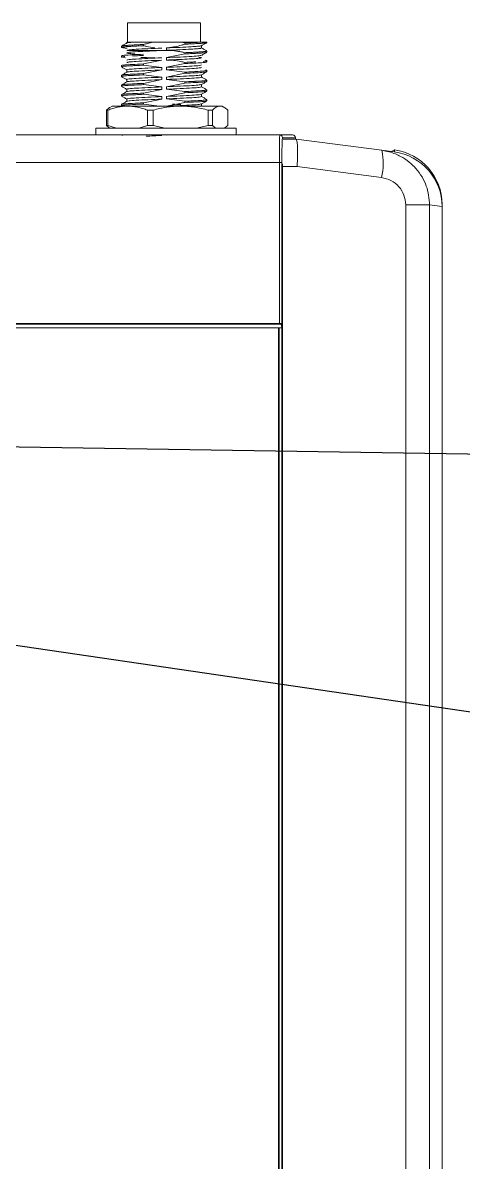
# Model space of a CAD drawing. Header units: millimetres. Extents: x 15 to 836, y 5 to 589.
# Drawn here: x 443.4 to 475.4, y 342.9 to 425.6 of the extents above; entities that cross this region are included whole.
import ezdxf

# ---------------------------------------------------------------- set-up
doc = ezdxf.new("R2010")
doc.units = ezdxf.units.MM
doc.dimstyles.new('SLDDIMSTYLE0', dxfattribs={"dimtxt": 0.18, "dimasz": 3.556, "dimexe": 0, "dimexo": 0.0625, "dimgap": 0, "dimtad": 0, "dimtih": 1, "dimtoh": 1, "dimdec": 0, "dimrnd": 1e-09, "dimzin": 0, "dimdsep": 46, "dimtxsty": 'Standard', "dimsah": 1, "dimcen": 0.09, "dimadec": 0, "dimazin": 0, "dimtfac": 3.556, "dimtdec": 0, "dimtofl": 0, "dimtmove": 0, "dimatfit": 3, "dimfxl": 1, "dimfrac": 2, "dimtolj": 1, "dimtzin": 0, "dimarcsym": 0})

msp = doc.modelspace()

# ---------------------------------------------------------------- linework, layer by layer
at = {"color": 7, "linetype": 'Continuous', "lineweight": 15}
for p, q in [((451.062, 425.625), (451.062, 424.225)), ((453.711, 425.625), (451.062, 425.625)), ((456.362, 425.625), (453.711, 425.625)), ((456.362, 424.225), (456.362, 425.625)), ((450.612, 423.926), (450.612, 423.838)), ((450.618, 423.926), (450.613, 423.93)), ((450.993, 424.225), (450.993, 424.151)), ((452.211, 423.958), (452.211, 424.046)), ((454.917, 424.225), (452.895, 424.225)), ((453.879, 423.8), (453.879, 423.624)), ((454.917, 424.225), (455.211, 424.159)), ((455.211, 424.159), (455.211, 424.071)), ((456.43, 423.794), (456.43, 423.966)), ((456.463, 424.225), (456.812, 424.225)), ((456.809, 424.191), (456.81, 424.187)), ((456.812, 424.191), (456.812, 424.225)), ((450.612, 423.221), (450.612, 423.132)), ((450.714, 423.102), (450.916, 423.085)), ((451.01, 423.441), (451.068, 423.457)), ((451.512, 423.509), (451.512, 423.508)), ((454.129, 423.61), (453.544, 423.611)), ((455.211, 423.365), (453.879, 423.095)), ((453.879, 423.095), (453.879, 422.918)), ((455.211, 423.454), (455.211, 423.365)), ((456.428, 423.092), (456.217, 423.132)), ((456.423, 423.08), (456.324, 423.065)), ((456.81, 423.577), (456.8, 423.582)), ((456.812, 423.485), (456.812, 423.573)), ((450.612, 422.515), (450.612, 422.427)), ((450.993, 422.206), (450.993, 422.034)), ((450.995, 422.908), (451.024, 422.902)), ((450.995, 422.732), (451.089, 422.714)), ((452.211, 422.635), (453.544, 422.905)), ((452.211, 422.547), (452.211, 422.635)), ((453.544, 422.376), (452.211, 422.547)), ((452.211, 421.929), (453.544, 422.2)), ((453.544, 422.2), (453.544, 422.376)), ((455.211, 422.66), (453.879, 422.389)), ((453.879, 422.389), (453.879, 422.213)), ((453.879, 422.213), (455.211, 422.042)), ((455.211, 422.748), (455.211, 422.66)), ((456.812, 422.78), (456.812, 422.868)), ((456.812, 422.074), (456.812, 422.162)), ((450.612, 421.81), (450.612, 421.721)), ((450.993, 421.501), (450.993, 421.329)), ((452.211, 421.841), (452.211, 421.929)), ((453.544, 421.671), (452.211, 421.841)), ((452.211, 421.224), (453.544, 421.494)), ((453.544, 421.494), (453.544, 421.671)), ((455.211, 421.954), (453.879, 421.684)), ((453.879, 421.684), (453.879, 421.507)), ((453.879, 421.507), (455.211, 421.337)), ((455.211, 422.042), (455.211, 421.954)), ((455.211, 421.337), (455.211, 421.249)), ((456.43, 421.677), (456.43, 421.849)), ((456.812, 421.368), (456.812, 421.457)), ((450.612, 421.104), (450.612, 421.016)), ((450.993, 420.795), (450.993, 420.623)), ((452.211, 421.135), (452.211, 421.224)), ((453.544, 420.965), (452.211, 421.135)), ((452.211, 420.518), (453.544, 420.789)), ((452.211, 420.43), (452.211, 420.518)), ((453.544, 420.789), (453.544, 420.965)), ((455.211, 421.249), (453.879, 420.978)), ((453.879, 420.978), (453.879, 420.802)), ((453.879, 420.802), (455.211, 420.631)), ((455.211, 420.543), (453.879, 420.272)), ((455.211, 420.631), (455.211, 420.543)), ((456.43, 420.972), (456.43, 421.144)), ((456.812, 420.663), (456.812, 420.751)), ((450.612, 420.398), (450.612, 420.31)), ((450.612, 419.693), (450.612, 419.605)), ((450.993, 420.09), (450.993, 419.918)), ((453.544, 420.26), (452.211, 420.43)), ((452.211, 419.813), (453.544, 420.083)), ((452.211, 419.724), (452.211, 419.813)), ((453.379, 419.575), (452.211, 419.724)), ((453.544, 420.083), (453.544, 420.26)), ((453.879, 420.272), (453.879, 420.096)), ((453.879, 420.096), (455.211, 419.926)), ((455.211, 419.838), (453.879, 419.567)), ((455.211, 419.926), (455.211, 419.838)), ((456.43, 420.266), (456.43, 420.438)), ((456.43, 419.56), (456.43, 419.733)), ((456.812, 419.957), (456.812, 420.046)), ((449.521, 419.275), (449.627, 419.275)), ((449.521, 419.275), (449.521, 418.175)), ((449.627, 418.175), (449.627, 419.275)), ((449.93, 419.575), (449.774, 419.482)), ((449.93, 419.575), (451.065, 419.575)), ((450.618, 419.597), (450.625, 419.593)), ((451.065, 419.575), (454.915, 419.575)), ((452.917, 419.275), (452.504, 419.275)), ((452.504, 419.275), (452.504, 418.175)), ((452.917, 418.175), (452.917, 419.275)), ((454.915, 419.575), (457.78, 419.575)), ((456.913, 419.275), (456.913, 418.175)), ((456.913, 419.275), (457.221, 419.275)), ((457.221, 418.175), (457.221, 419.275)), ((457.78, 419.575), (457.93, 419.575)), ((458.086, 419.482), (457.93, 419.575)), ((458.34, 419.275), (458.34, 418.175)), ((449.627, 418.175), (449.521, 418.175)), ((452.917, 418.175), (452.504, 418.175)), ((457.221, 418.175), (456.913, 418.175)), ((448.758, 417.975), (448.758, 417.475)), ((448.758, 417.975), (458.958, 417.975)), ((453.879, 417.45), (454.456, 417.475)), ((458.958, 417.475), (458.958, 417.975)), ((462.114, 417.475), (463.048, 417.475)), ((462.314, 417.275), (463.248, 417.275)), ((462.363, 417.18), (463.297, 417.18)), ((463.248, 417.275), (463.248, 417.18)), ((469.52, 416.36), (463.298, 417.18)), ((470.432, 416.24), (469.52, 416.36)), ((470.415, 416.368), (470.208, 416.27)), ((470.454, 416.386), (470.454, 416.237)), ((401.737, 415.475), (462.086, 415.475)), ((462.086, 403.775), (462.086, 415.475)), ((462.086, 415.475), (462.266, 415.475)), ((462.266, 403.775), (462.266, 415.475)), ((462.311, 415.372), (462.311, 403.513)), ((462.312, 415.18), (462.312, 265.68)), ((462.312, 415.18), (463.375, 415.18)), ((469.509, 414.378), (463.375, 415.18)), ((471.267, 268.466), (471.267, 412.394)), ((471.267, 412.394), (473.003, 412.394)), ((473.003, 268.466), (473.003, 412.394)), ((473.003, 412.394), (473.912, 412.274)), ((473.912, 412.274), (473.912, 412.428)), ((473.912, 268.585), (473.912, 412.274)), ((462.179, 403.725), (401.644, 403.725)), ((401.737, 403.775), (462.086, 403.775)), ((460.911, 403.43), (460.912, 403.475)), ((462.012, 277.43), (462.012, 403.43)), ((462.086, 403.775), (462.266, 403.775)), ((462.179, 403.725), (462.179, 403.775)), ((462.266, 403.775), (462.269, 403.775)), ((462.269, 403.535), (462.269, 403.775)), ((462.303, 403.505), (462.311, 403.513)), ((462.303, 277.355), (462.303, 403.505))]:
    msp.add_line(p, q, dxfattribs=at)
at = {"color": 8, "linetype": 'Continuous', "lineweight": 15}
for p, q in [((462.07, 403.489), (462.07, 277.384)), ((462.27, 277.355), (462.27, 403.476))]:
    msp.add_line(p, q, dxfattribs=at)
at = {"color": 7, "linetype": 'Continuous', "lineweight": 15}
for centre, radius, start, end in [((462.114, 417.275), 0.2, 359.99105, 89.98813), ((463.048, 417.275), 0.2, 0, 90), ((465.484, 415.39), 4.151, 345.87985, 13.51908)]:
    msp.add_arc(centre, radius, start, end, dxfattribs=at)
for centre, major_axis, ratio, start_param, end_param in [((469.087, 411.7), (9.827, 5.891), 0.304707, 1.252866, 1.256809), ((469.906, 412.418), (-3.015, -2.644), 0.997579, 2.422846, 3.856397), ((469.91, 412.274), (3.967, -0.522), 0.999651, 0.130855, 1.570796)]:
    msp.add_ellipse(centre, major_axis=major_axis, ratio=ratio, start_param=start_param, end_param=end_param, dxfattribs=at)
for points, knots in [([(451.015, 423.781), (450.967, 423.784), (450.875, 423.79), (450.78, 423.799), (450.679, 423.812), (450.622, 423.825), (450.608, 423.838), (450.624, 423.852), (450.684, 423.865), (450.786, 423.877), (450.917, 423.89), (451.088, 423.901), (451.295, 423.913), (451.463, 423.922), (451.694, 423.934), (451.941, 423.946), (452.143, 423.955), (452.211, 423.958)], [0, 0, 0, 0, 0.057178, 0.11096, 0.165528, 0.27148, 0.325259, 0.379821, 0.485412, 0.539589, 0.594165, 0.700127, 0.753913, 0.808482, 0.855836, 0.951554, 1, 1, 1, 1]), ([(451.004, 424.157), (450.94, 424.12), (450.812, 424.046), (450.685, 423.972), (450.621, 423.935)], [0, 0, 0, 0, 0.499943, 1, 1, 1, 1]), ([(450.624, 423.935), (450.626, 423.937), (450.64, 423.945), (450.706, 423.956), (450.816, 423.969), (450.922, 423.978), (451.088, 423.989), (451.292, 424.001), (451.543, 424.015), (451.754, 424.025), (451.981, 424.036), (452.134, 424.043), (452.211, 424.046)], [0, 0, 0, 0, 0.039448, 0.207815, 0.294202, 0.381224, 0.465479, 0.635932, 0.722939, 0.82588, 0.912618, 1, 1, 1, 1]), ([(450.994, 424.225), (450.994, 424.225), (450.991, 424.225), (451.002, 424.225), (451.031, 424.225), (451.081, 424.225), (451.149, 424.225), (451.234, 424.225), (451.339, 424.225), (451.471, 424.225), (451.58, 424.225), (451.641, 424.225)], [0, 0, 0, 0, 0.009127, 0.127341, 0.248128, 0.369802, 0.487201, 0.605416, 0.726203, 0.847876, 1, 1, 1, 1]), ([(450.995, 423.614), (451.023, 423.629), (451.079, 423.659), (451.655, 423.698), (452.499, 423.744), (453.197, 423.773), (453.544, 423.787)], [0, 0, 0, 0, 0.25283, 0.496472, 0.750067, 1, 1, 1, 1]), ([(451.641, 424.225), (451.522, 424.217), (451.283, 424.201), (451.064, 424.179), (451.043, 424.163), (451.034, 424.157)], [0, 0, 0, 0, 0.358167, 0.721833, 1, 1, 1, 1]), ([(451.641, 424.225), (451.738, 424.225), (451.936, 424.225), (452.267, 424.225), (452.59, 424.225), (452.793, 424.225), (452.895, 424.225)], [0, 0, 0, 0, 0.289549, 0.587495, 0.7923, 1, 1, 1, 1]), ([(452.211, 424.046), (452.304, 424.074), (452.529, 424.143), (452.759, 424.194), (452.895, 424.225)], [0, 0, 0, 0, 0.409926, 1, 1, 1, 1]), ([(453.042, 423.812), (453.025, 423.813), (452.827, 423.834), (452.549, 423.878), (452.291, 423.939), (452.211, 423.958)], [0, 0, 0, 0, 0.0595585, 0.7077782, 1, 1, 1, 1]), ([(455.211, 424.071), (455.133, 424.047), (454.897, 423.975), (454.556, 423.894), (454.189, 423.829), (453.982, 423.81), (453.879, 423.8)], [0, 0, 0, 0, 0.180965, 0.543089, 0.77113, 1, 1, 1, 1]), ([(456.394, 423.962), (456.395, 423.958), (456.398, 423.942), (456.158, 423.916), (455.661, 423.883), (454.879, 423.841), (454.21, 423.814), (453.879, 423.8)], [0, 0, 0, 0, 0.0730115, 0.2791915, 0.4818421, 0.743112, 1, 1, 1, 1]), ([(456.399, 423.794), (456.403, 423.787), (456.413, 423.768), (456.161, 423.74), (455.66, 423.707), (454.879, 423.665), (454.21, 423.637), (453.879, 423.624)], [0, 0, 0, 0, 0.1179518, 0.3141361, 0.5069613, 0.7555658, 1, 1, 1, 1]), ([(454.917, 424.225), (455.069, 424.225), (455.379, 424.225), (455.796, 424.225), (456.173, 424.225), (456.365, 424.225), (456.463, 424.225)], [0, 0, 0, 0, 0.241947, 0.490907, 0.741561, 1, 1, 1, 1]), ([(456.463, 424.225), (456.376, 424.219), (456.201, 424.207), (455.877, 424.19), (455.544, 424.174), (455.323, 424.164), (455.211, 424.159)], [0, 0, 0, 0, 0.283317, 0.574849, 0.785768, 1, 1, 1, 1]), ([(456.803, 424.183), (456.8, 424.181), (456.787, 424.173), (456.726, 424.162), (456.623, 424.15), (456.524, 424.141), (456.404, 424.132), (456.264, 424.123), (456.1, 424.114), (455.912, 424.104), (455.699, 424.093), (455.466, 424.082), (455.297, 424.075), (455.211, 424.071)], [0, 0, 0, 0, 0.046217, 0.20719, 0.289219, 0.371942, 0.45524, 0.54035, 0.626086, 0.717524, 0.80974, 0.904438, 1, 1, 1, 1]), ([(456.422, 423.962), (456.486, 423.999), (456.614, 424.072), (456.741, 424.146), (456.805, 424.183)], [0, 0, 0, 0, 0.499935, 1, 1, 1, 1]), ([(456.802, 423.582), (456.739, 423.619), (456.614, 423.691), (456.49, 423.763), (456.43, 423.798)], [0, 0, 0, 0, 0.513698, 1, 1, 1, 1]), ([(452.211, 423.34), (451.925, 423.327), (451.364, 423.301), (450.931, 423.275), (450.704, 423.251), (450.607, 423.235), (450.624, 423.224), (450.629, 423.221)], [0, 0, 0, 0, 0.313595, 0.614668, 0.727767, 0.926324, 1, 1, 1, 1]), ([(450.861, 423.178), (450.744, 423.166), (450.6, 423.151), (450.624, 423.135), (450.629, 423.132)], [0, 0, 0, 0, 0.803286, 1, 1, 1, 1]), ([(450.993, 423.44), (451.028, 423.425), (451.082, 423.4), (451.454, 423.377), (451.593, 423.368)], [0, 0, 0, 0, 0.624705, 1, 1, 1, 1]), ([(453.544, 423.082), (453.197, 423.068), (452.499, 423.039), (451.656, 422.992), (451.092, 422.955), (451.036, 422.926), (451.009, 422.912)], [0, 0, 0, 0, 0.255339, 0.514419, 0.76333, 1, 1, 1, 1]), ([(451.814, 423.529), (452.042, 423.542), (452.404, 423.562), (452.946, 423.587), (453.245, 423.599), (453.395, 423.605), (453.47, 423.608), (453.507, 423.61), (453.525, 423.61), (453.534, 423.611), (453.54, 423.611), (453.541, 423.611), (453.543, 423.611), (453.543, 423.611), (453.543, 423.611), (453.542, 423.611), (453.541, 423.611), (453.536, 423.611), (453.514, 423.611), (453.429, 423.611), (453.081, 423.612), (452.56, 423.611), (451.951, 423.609), (451.45, 423.608), (451.062, 423.613), (451.034, 423.611), (451.021, 423.61)], [0, 0, 0, 0, 0.149633, 0.23748, 0.280693, 0.302031, 0.312624, 0.317899, 0.320532, 0.321846, 0.322504, 0.322832, 0.322996, 0.322999, 0.323006, 0.323037, 0.323161, 0.323662, 0.325669, 0.333728, 0.366286, 0.499661, 0.60108, 0.722288, 0.861792, 1, 1, 1, 1]), ([(452.389, 423.56), (452.184, 423.55), (451.687, 423.523), (451.154, 423.49), (451.076, 423.463), (451.041, 423.451)], [0, 0, 0, 0, 0.279103, 0.679229, 1, 1, 1, 1]), ([(452.211, 423.252), (452.013, 423.243), (451.755, 423.232), (451.506, 423.219), (451.431, 423.215), (451.404, 423.213)], [0, 0, 0, 0, 0.677471, 0.883263, 1, 1, 1, 1]), ([(452.009, 423.11), (452.147, 423.104), (452.448, 423.091), (452.833, 423.076), (453.069, 423.067), (453.112, 423.066)], [0, 0, 0, 0, 0.409159, 0.894286, 1, 1, 1, 1]), ([(453.879, 423.624), (454.073, 423.618), (454.363, 423.609), (454.729, 423.555), (454.98, 423.508), (455.134, 423.472), (455.211, 423.454)], [0, 0, 0, 0, 0.431061, 0.646292, 0.823018, 1, 1, 1, 1]), ([(453.879, 423.095), (454.226, 423.109), (454.924, 423.138), (455.763, 423.184), (456.299, 423.219), (456.354, 423.244), (456.377, 423.255)], [0, 0, 0, 0, 0.2702976, 0.5445542, 0.808048, 1, 1, 1, 1]), ([(455.019, 422.968), (454.836, 422.959), (454.474, 422.942), (454.075, 422.926), (453.879, 422.918)], [0, 0, 0, 0, 0.5067354, 1, 1, 1, 1]), ([(455.019, 422.968), (455.27, 422.981), (455.801, 423.01), (456.325, 423.045), (456.381, 423.073), (456.409, 423.087)], [0, 0, 0, 0, 0.3183382, 0.6735598, 1, 1, 1, 1]), ([(455.211, 423.454), (455.358, 423.46), (455.58, 423.47), (455.843, 423.483), (456.086, 423.496), (456.297, 423.508), (456.47, 423.519), (456.58, 423.528), (456.7, 423.541), (456.776, 423.554), (456.809, 423.566), (456.809, 423.571), (456.809, 423.573)], [0, 0, 0, 0, 0.156053, 0.236121, 0.316779, 0.472833, 0.552902, 0.633561, 0.711648, 0.86962, 0.950257, 1, 1, 1, 1]), ([(455.211, 423.365), (455.283, 423.369), (455.498, 423.378), (455.761, 423.391), (455.997, 423.403), (456.213, 423.415), (456.397, 423.426), (456.547, 423.437), (456.642, 423.446), (456.718, 423.456), (456.769, 423.466), (456.802, 423.473), (456.801, 423.476), (456.801, 423.476)], [0, 0, 0, 0, 0.08055, 0.243627, 0.326317, 0.406867, 0.569945, 0.652636, 0.73659, 0.821131, 0.906582, 0.993278, 1, 1, 1, 1]), ([(456.42, 423.255), (456.484, 423.292), (456.611, 423.366), (456.739, 423.439), (456.803, 423.476)], [0, 0, 0, 0, 0.499929, 1, 1, 1, 1]), ([(450.618, 422.419), (450.682, 422.382), (450.81, 422.308), (450.939, 422.234), (451.003, 422.197)], [0, 0, 0, 0, 0.500148, 1, 1, 1, 1]), ([(452.211, 422.635), (451.925, 422.622), (451.364, 422.596), (450.931, 422.569), (450.704, 422.546), (450.607, 422.529), (450.624, 422.518), (450.629, 422.515)], [0, 0, 0, 0, 0.313595, 0.614668, 0.727767, 0.926324, 1, 1, 1, 1]), ([(452.211, 422.547), (452.013, 422.538), (451.754, 422.526), (451.507, 422.513), (451.205, 422.498), (450.824, 422.474), (450.602, 422.446), (450.624, 422.43), (450.629, 422.427)], [0, 0, 0, 0, 0.213123, 0.2778623, 0.3145863, 0.6156578, 0.9263243, 1, 1, 1, 1]), ([(453.544, 422.376), (453.197, 422.362), (452.499, 422.333), (451.656, 422.287), (451.092, 422.249), (451.036, 422.22), (451.009, 422.206)], [0, 0, 0, 0, 0.255427, 0.514596, 0.763593, 1, 1, 1, 1]), ([(453.544, 422.905), (453.197, 422.891), (452.499, 422.863), (451.656, 422.816), (451.093, 422.778), (451.037, 422.75), (451.01, 422.736)], [0, 0, 0, 0, 0.255811, 0.515369, 0.76474, 1, 1, 1, 1]), ([(453.544, 422.2), (453.197, 422.186), (452.498, 422.157), (451.659, 422.11), (451.124, 422.076), (451.069, 422.05), (451.045, 422.039)], [0, 0, 0, 0, 0.270274, 0.544508, 0.807978, 1, 1, 1, 1]), ([(455.211, 422.748), (455.117, 422.77), (454.853, 422.832), (454.496, 422.886), (454.145, 422.915), (453.968, 422.917), (453.879, 422.918)], [0, 0, 0, 0, 0.215184, 0.605605, 0.802521, 1, 1, 1, 1]), ([(456.428, 422.563), (456.4, 422.548), (456.343, 422.517), (455.768, 422.479), (454.923, 422.432), (454.225, 422.403), (453.879, 422.389)], [0, 0, 0, 0, 0.25283, 0.496472, 0.750066, 1, 1, 1, 1]), ([(456.428, 422.387), (456.4, 422.371), (456.343, 422.341), (455.768, 422.302), (454.923, 422.256), (454.225, 422.227), (453.879, 422.213)], [0, 0, 0, 0, 0.25283, 0.496472, 0.750066, 1, 1, 1, 1]), ([(456.019, 422.787), (455.992, 422.785), (455.916, 422.781), (455.668, 422.768), (455.41, 422.757), (455.211, 422.748)], [0, 0, 0, 0, 0.116737, 0.322527, 1, 1, 1, 1]), ([(456.794, 422.78), (456.799, 422.776), (456.816, 422.765), (456.719, 422.749), (456.492, 422.725), (456.058, 422.699), (455.497, 422.673), (455.211, 422.66)], [0, 0, 0, 0, 0.073791, 0.272324, 0.385409, 0.686445, 1, 1, 1, 1]), ([(456.71, 422.192), (456.736, 422.188), (456.812, 422.175), (456.829, 422.149), (456.611, 422.115), (456.218, 422.092), (455.916, 422.076), (455.668, 422.063), (455.41, 422.051), (455.211, 422.042)], [0, 0, 0, 0, 0.087413, 0.254183, 0.504312, 0.746716, 0.776283, 0.828407, 1, 1, 1, 1]), ([(456.71, 422.898), (456.736, 422.893), (456.811, 422.88), (456.838, 422.854), (456.661, 422.833), (456.555, 422.821)], [0, 0, 0, 0, 0.173331, 0.50402, 1, 1, 1, 1]), ([(452.211, 421.929), (451.925, 421.916), (451.365, 421.89), (450.929, 421.864), (450.707, 421.84), (450.613, 421.827), (450.622, 421.818), (450.622, 421.817)], [0, 0, 0, 0, 0.334893, 0.656414, 0.777195, 0.989237, 1, 1, 1, 1]), ([(450.618, 421.713), (450.682, 421.676), (450.81, 421.602), (450.939, 421.528), (451.003, 421.491)], [0, 0, 0, 0, 0.500148, 1, 1, 1, 1]), ([(451.003, 422.04), (450.939, 422.003), (450.811, 421.929), (450.683, 421.854), (450.619, 421.817)], [0, 0, 0, 0, 0.499798, 1, 1, 1, 1]), ([(451.003, 421.334), (450.939, 421.297), (450.811, 421.223), (450.683, 421.149), (450.619, 421.112)], [0, 0, 0, 0, 0.499798, 1, 1, 1, 1]), ([(452.211, 421.841), (452.013, 421.832), (451.754, 421.821), (451.507, 421.808), (451.205, 421.792), (450.824, 421.769), (450.602, 421.74), (450.624, 421.724), (450.629, 421.721)], [0, 0, 0, 0, 0.213123, 0.277862, 0.314586, 0.615658, 0.926324, 1, 1, 1, 1]), ([(453.544, 421.671), (453.197, 421.657), (452.499, 421.628), (451.656, 421.581), (451.092, 421.544), (451.036, 421.515), (451.009, 421.501)], [0, 0, 0, 0, 0.255427, 0.514596, 0.763593, 1, 1, 1, 1]), ([(453.544, 421.494), (453.197, 421.48), (452.498, 421.451), (451.659, 421.405), (451.124, 421.37), (451.069, 421.345), (451.045, 421.334)], [0, 0, 0, 0, 0.270274, 0.544508, 0.807978, 1, 1, 1, 1]), ([(456.378, 421.844), (456.354, 421.833), (456.299, 421.808), (455.763, 421.773), (454.924, 421.727), (454.226, 421.698), (453.879, 421.684)], [0, 0, 0, 0, 0.192105, 0.455549, 0.729754, 1, 1, 1, 1]), ([(456.414, 421.677), (456.387, 421.663), (456.331, 421.634), (455.767, 421.597), (454.924, 421.55), (454.225, 421.521), (453.879, 421.507)], [0, 0, 0, 0, 0.236475, 0.48545, 0.744596, 1, 1, 1, 1]), ([(456.801, 422.066), (456.801, 422.066), (456.81, 422.057), (456.716, 422.044), (456.493, 422.02), (456.058, 421.993), (455.497, 421.967), (455.211, 421.954)], [0, 0, 0, 0, 0.010896, 0.22291, 0.343674, 0.665152, 1, 1, 1, 1]), ([(456.794, 421.457), (456.799, 421.454), (456.821, 421.438), (456.599, 421.409), (456.218, 421.386), (455.916, 421.37), (455.668, 421.357), (455.41, 421.346), (455.211, 421.337)], [0, 0, 0, 0, 0.0737909, 0.3844186, 0.6854531, 0.7221724, 0.7869031, 1, 1, 1, 1]), ([(456.801, 421.361), (456.801, 421.36), (456.81, 421.351), (456.716, 421.338), (456.493, 421.314), (456.058, 421.288), (455.497, 421.262), (455.211, 421.249)], [0, 0, 0, 0, 0.010896, 0.22291, 0.343674, 0.665152, 1, 1, 1, 1]), ([(456.42, 421.844), (456.484, 421.881), (456.612, 421.955), (456.74, 422.029), (456.804, 422.066)], [0, 0, 0, 0, 0.499798, 1, 1, 1, 1]), ([(456.42, 421.138), (456.484, 421.175), (456.612, 421.249), (456.74, 421.323), (456.804, 421.361)], [0, 0, 0, 0, 0.499798, 1, 1, 1, 1]), ([(456.805, 421.465), (456.741, 421.502), (456.613, 421.576), (456.485, 421.65), (456.421, 421.687)], [0, 0, 0, 0, 0.500151, 1, 1, 1, 1]), ([(452.211, 421.224), (451.925, 421.21), (451.365, 421.185), (450.929, 421.158), (450.707, 421.134), (450.613, 421.121), (450.622, 421.112), (450.622, 421.112)], [0, 0, 0, 0, 0.334893, 0.656414, 0.777195, 0.989237, 1, 1, 1, 1]), ([(452.211, 420.518), (451.925, 420.505), (451.365, 420.479), (450.929, 420.453), (450.707, 420.429), (450.613, 420.415), (450.622, 420.407), (450.622, 420.406)], [0, 0, 0, 0, 0.334893, 0.656414, 0.777195, 0.989237, 1, 1, 1, 1]), ([(450.618, 421.008), (450.682, 420.971), (450.81, 420.897), (450.939, 420.823), (451.003, 420.786)], [0, 0, 0, 0, 0.500148, 1, 1, 1, 1]), ([(451.003, 420.629), (450.939, 420.592), (450.811, 420.517), (450.683, 420.443), (450.619, 420.406)], [0, 0, 0, 0, 0.4997935, 1, 1, 1, 1]), ([(452.211, 421.135), (452.013, 421.127), (451.754, 421.115), (451.507, 421.102), (451.205, 421.086), (450.824, 421.063), (450.602, 421.035), (450.624, 421.019), (450.629, 421.016)], [0, 0, 0, 0, 0.213123, 0.277862, 0.314586, 0.615658, 0.926324, 1, 1, 1, 1]), ([(453.544, 420.965), (453.197, 420.951), (452.499, 420.922), (451.656, 420.876), (451.092, 420.838), (451.036, 420.809), (451.009, 420.795)], [0, 0, 0, 0, 0.255427, 0.514596, 0.763593, 1, 1, 1, 1]), ([(453.544, 420.789), (453.197, 420.775), (452.498, 420.746), (451.659, 420.699), (451.124, 420.665), (451.069, 420.639), (451.045, 420.628)], [0, 0, 0, 0, 0.270274, 0.544508, 0.807978, 1, 1, 1, 1]), ([(456.378, 421.138), (456.354, 421.128), (456.299, 421.102), (455.763, 421.068), (454.924, 421.021), (454.226, 420.992), (453.879, 420.978)], [0, 0, 0, 0, 0.192105, 0.455549, 0.729754, 1, 1, 1, 1]), ([(456.414, 420.972), (456.387, 420.958), (456.331, 420.929), (455.767, 420.891), (454.924, 420.845), (454.225, 420.816), (453.879, 420.802)], [0, 0, 0, 0, 0.236475, 0.48545, 0.744596, 1, 1, 1, 1]), ([(456.794, 420.751), (456.799, 420.748), (456.821, 420.732), (456.599, 420.704), (456.218, 420.68), (455.916, 420.665), (455.668, 420.652), (455.41, 420.64), (455.211, 420.631)], [0, 0, 0, 0, 0.0737909, 0.3844186, 0.6854531, 0.7221724, 0.7869031, 1, 1, 1, 1]), ([(456.801, 420.655), (456.801, 420.655), (456.81, 420.646), (456.716, 420.632), (456.493, 420.609), (456.058, 420.582), (455.497, 420.556), (455.211, 420.543)], [0, 0, 0, 0, 0.010896, 0.22291, 0.343674, 0.665152, 1, 1, 1, 1]), ([(456.42, 420.433), (456.484, 420.47), (456.612, 420.544), (456.74, 420.618), (456.804, 420.655)], [0, 0, 0, 0, 0.499798, 1, 1, 1, 1]), ([(456.805, 420.759), (456.741, 420.796), (456.613, 420.87), (456.485, 420.944), (456.421, 420.981)], [0, 0, 0, 0, 0.500151, 1, 1, 1, 1]), ([(452.211, 419.813), (451.925, 419.799), (451.365, 419.773), (450.929, 419.747), (450.707, 419.723), (450.613, 419.71), (450.622, 419.701), (450.622, 419.701)], [0, 0, 0, 0, 0.334893, 0.656414, 0.777195, 0.989237, 1, 1, 1, 1]), ([(450.618, 420.302), (450.682, 420.265), (450.81, 420.191), (450.939, 420.117), (451.003, 420.08)], [0, 0, 0, 0, 0.500148, 1, 1, 1, 1]), ([(451.003, 419.923), (450.939, 419.886), (450.811, 419.812), (450.683, 419.738), (450.619, 419.701)], [0, 0, 0, 0, 0.4997935, 1, 1, 1, 1]), ([(452.211, 420.43), (452.013, 420.421), (451.754, 420.409), (451.507, 420.397), (451.205, 420.381), (450.824, 420.357), (450.602, 420.329), (450.624, 420.313), (450.629, 420.31)], [0, 0, 0, 0, 0.213123, 0.277862, 0.314586, 0.615658, 0.926324, 1, 1, 1, 1]), ([(452.211, 419.724), (452.013, 419.715), (451.754, 419.704), (451.507, 419.691), (451.205, 419.675), (450.824, 419.652), (450.602, 419.624), (450.624, 419.608), (450.629, 419.605)], [0, 0, 0, 0, 0.213123, 0.277862, 0.314586, 0.615658, 0.926324, 1, 1, 1, 1]), ([(453.544, 420.26), (453.197, 420.245), (452.499, 420.217), (451.656, 420.17), (451.092, 420.133), (451.036, 420.104), (451.009, 420.09)], [0, 0, 0, 0, 0.255427, 0.514596, 0.763593, 1, 1, 1, 1]), ([(453.544, 420.083), (453.197, 420.069), (452.498, 420.04), (451.659, 419.994), (451.124, 419.959), (451.069, 419.934), (451.045, 419.923)], [0, 0, 0, 0, 0.270274, 0.544508, 0.807978, 1, 1, 1, 1]), ([(456.378, 420.433), (456.354, 420.422), (456.299, 420.397), (455.763, 420.362), (454.924, 420.315), (454.226, 420.287), (453.879, 420.272)], [0, 0, 0, 0, 0.192105, 0.455549, 0.729754, 1, 1, 1, 1]), ([(456.414, 420.266), (456.387, 420.252), (456.331, 420.223), (455.767, 420.186), (454.924, 420.139), (454.225, 420.11), (453.879, 420.096)], [0, 0, 0, 0, 0.236475, 0.48545, 0.744596, 1, 1, 1, 1]), ([(456.378, 419.727), (456.354, 419.717), (456.299, 419.691), (455.762, 419.657), (454.981, 419.613), (454.35, 419.587), (454.07, 419.575)], [0, 0, 0, 0, 0.202456, 0.480095, 0.769074, 1, 1, 1, 1]), ([(454.312, 419.712), (454.455, 419.706), (454.682, 419.697), (454.861, 419.688), (454.926, 419.684)], [0, 0, 0, 0, 0.6356297, 1, 1, 1, 1]), ([(456.794, 420.046), (456.799, 420.042), (456.821, 420.027), (456.599, 419.998), (456.218, 419.975), (455.916, 419.959), (455.668, 419.946), (455.41, 419.935), (455.211, 419.926)], [0, 0, 0, 0, 0.073791, 0.384419, 0.685453, 0.722172, 0.786903, 1, 1, 1, 1]), ([(456.801, 419.949), (456.801, 419.949), (456.81, 419.94), (456.716, 419.927), (456.493, 419.903), (456.058, 419.877), (455.497, 419.851), (455.211, 419.838)], [0, 0, 0, 0, 0.010896, 0.22291, 0.343674, 0.665152, 1, 1, 1, 1]), ([(456.42, 419.727), (456.484, 419.764), (456.612, 419.838), (456.74, 419.912), (456.804, 419.949)], [0, 0, 0, 0, 0.499798, 1, 1, 1, 1]), ([(456.805, 420.053), (456.741, 420.09), (456.613, 420.165), (456.485, 420.239), (456.421, 420.276)], [0, 0, 0, 0, 0.500151, 1, 1, 1, 1]), ([(449.775, 419.478), (449.76, 419.47), (449.722, 419.45), (449.637, 419.385), (449.567, 419.319), (449.521, 419.275)], [0, 0, 0, 0, 0.174892, 0.449354, 1, 1, 1, 1]), ([(449.627, 419.275), (449.743, 419.318), (449.976, 419.405), (450.334, 419.499), (450.697, 419.563), (450.942, 419.571), (451.065, 419.575)], [0, 0, 0, 0, 0.24746, 0.495723, 0.747153, 1, 1, 1, 1]), ([(451.065, 419.575), (451.185, 419.571), (451.426, 419.564), (451.787, 419.501), (452.147, 419.408), (452.385, 419.319), (452.504, 419.275)], [0, 0, 0, 0, 0.246866, 0.495136, 0.747091, 1, 1, 1, 1]), ([(452.917, 419.275), (453.079, 419.318), (453.403, 419.405), (453.899, 419.499), (454.404, 419.563), (454.745, 419.571), (454.915, 419.575)], [0, 0, 0, 0, 0.247459, 0.495723, 0.747153, 1, 1, 1, 1]), ([(454.915, 419.575), (455.082, 419.571), (455.416, 419.564), (455.918, 419.501), (456.418, 419.408), (456.748, 419.319), (456.913, 419.275)], [0, 0, 0, 0, 0.246865, 0.495136, 0.74709, 1, 1, 1, 1]), ([(457.221, 419.275), (457.266, 419.318), (457.357, 419.405), (457.496, 419.499), (457.637, 419.563), (457.732, 419.571), (457.78, 419.575)], [0, 0, 0, 0, 0.24746, 0.495722, 0.747154, 1, 1, 1, 1]), ([(457.78, 419.575), (457.804, 419.574), (457.874, 419.571), (457.991, 419.536), (458.107, 419.472), (458.224, 419.386), (458.293, 419.319), (458.34, 419.275)], [0, 0, 0, 0, 0.123447, 0.371399, 0.621044, 0.7471, 1, 1, 1, 1]), ([(449.521, 418.175), (449.561, 418.136), (449.641, 418.058), (449.723, 418.003), (449.764, 417.975)], [0, 0, 0, 0, 0.4993854, 1, 1, 1, 1]), ([(450.251, 417.975), (450.146, 418.003), (449.936, 418.058), (449.73, 418.136), (449.627, 418.175)], [0, 0, 0, 0, 0.499319, 1, 1, 1, 1]), ([(452.504, 418.175), (452.401, 418.136), (452.195, 418.058), (451.985, 418.003), (451.88, 417.975)], [0, 0, 0, 0, 0.499384, 1, 1, 1, 1]), ([(453.785, 417.975), (453.639, 418.003), (453.347, 418.058), (453.061, 418.136), (452.917, 418.175)], [0, 0, 0, 0, 0.499321, 1, 1, 1, 1]), ([(456.913, 418.175), (456.77, 418.136), (456.484, 418.058), (456.192, 418.003), (456.046, 417.975)], [0, 0, 0, 0, 0.499384, 1, 1, 1, 1]), ([(457.464, 417.975), (457.423, 418.003), (457.341, 418.058), (457.261, 418.136), (457.221, 418.175)], [0, 0, 0, 0, 0.499318, 1, 1, 1, 1]), ([(458.34, 418.175), (458.3, 418.136), (458.219, 418.058), (458.138, 418.003), (458.097, 417.975)], [0, 0, 0, 0, 0.499385, 1, 1, 1, 1]), ([(401.709, 417.475), (405.728, 417.475), (413.763, 417.475), (425.861, 417.475), (437.962, 417.475), (450.06, 417.475), (458.095, 417.475), (462.114, 417.475)], [0, 0, 0, 0, 0.200018, 0.399957, 0.60004, 0.799977, 1, 1, 1, 1]), ([(450.714, 417.458), (450.682, 417.462), (450.642, 417.468), (450.64, 417.474), (450.64, 417.475)], [0, 0, 0, 0, 0.783429, 1, 1, 1, 1]), ([(452.403, 417.388), (452.587, 417.396), (452.949, 417.414), (453.347, 417.43), (453.544, 417.437)], [0, 0, 0, 0, 0.506735, 1, 1, 1, 1]), ([(462.086, 415.475), (462.087, 415.731), (462.088, 416.12), (462.091, 416.586), (462.095, 416.996), (462.103, 417.386), (462.11, 417.445), (462.114, 417.475)], [0, 0, 0, 0, 0.242736, 0.36978, 0.500303, 0.749609, 1, 1, 1, 1]), ([(462.266, 415.475), (462.267, 415.712), (462.268, 416.185), (462.279, 416.78), (462.295, 417.194), (462.307, 417.248), (462.314, 417.275)], [0, 0, 0, 0, 0.2499655, 0.4997269, 0.7494105, 1, 1, 1, 1]), ([(463.298, 417.18), (463.298, 417.18), (463.297, 417.18), (463.297, 417.18), (463.297, 417.18), (463.297, 417.18)], [0, 0, 0, 0, 0.4992423, 0.7495692, 1, 1, 1, 1]), ([(463.375, 415.18), (463.384, 415.341), (463.401, 415.642), (463.414, 416.131), (463.411, 416.542), (463.391, 416.85), (463.36, 417.103), (463.322, 417.149), (463.298, 417.18)], [0, 0, 0, 0, 0.155339, 0.290654, 0.50041, 0.631155, 0.758173, 1, 1, 1, 1]), ([(473.003, 412.394), (472.957, 412.862), (472.887, 413.574), (472.462, 414.444), (472.037, 415.032), (471.507, 415.539), (470.993, 415.879), (470.499, 416.111), (470.045, 416.27), (469.703, 416.329), (469.52, 416.36)], [0, 0, 0, 0, 0.242407, 0.36924, 0.499539, 0.618971, 0.74965, 0.81945, 0.902903, 1, 1, 1, 1]), ([(471.267, 412.394), (471.241, 412.636), (471.189, 413.121), (470.788, 413.745), (470.215, 414.211), (469.745, 414.322), (469.509, 414.378)], [0, 0, 0, 0, 0.250124, 0.499999, 0.749953, 1, 1, 1, 1]), ([(462.273, 403.475), (458.234, 403.475), (450.156, 403.475), (437.995, 403.475), (425.829, 403.475), (413.667, 403.475), (405.589, 403.475), (401.55, 403.475)], [0, 0, 0, 0, 0.200018, 0.399957, 0.60004, 0.799977, 1, 1, 1, 1]), ([(462.269, 403.535), (462.267, 403.548), (462.263, 403.575), (462.232, 403.639), (462.2, 403.691), (462.179, 403.725)], [0, 0, 0, 0, 0.225574, 0.501283, 1, 1, 1, 1]), ([(462.273, 403.475), (462.273, 403.478), (462.271, 403.483), (462.27, 403.517), (462.269, 403.535)], [0, 0, 0, 0, 0.479777, 1, 1, 1, 1])]:
    msp.add_open_spline(points, degree=3, knots=knots, dxfattribs=at)

# ---------------------------------------------------------------- leaders
at = {"color": 7, "linetype": 'Continuous', "lineweight": 0}
for points in [[(407.642, 395.39), (539.264, 393.327)], [(408.218, 385.496), (539.264, 366.304)]]:
    msp.add_leader(points, dimstyle='SLDDIMSTYLE0', dxfattribs=at)

doc.saveas('drawing.dxf')
